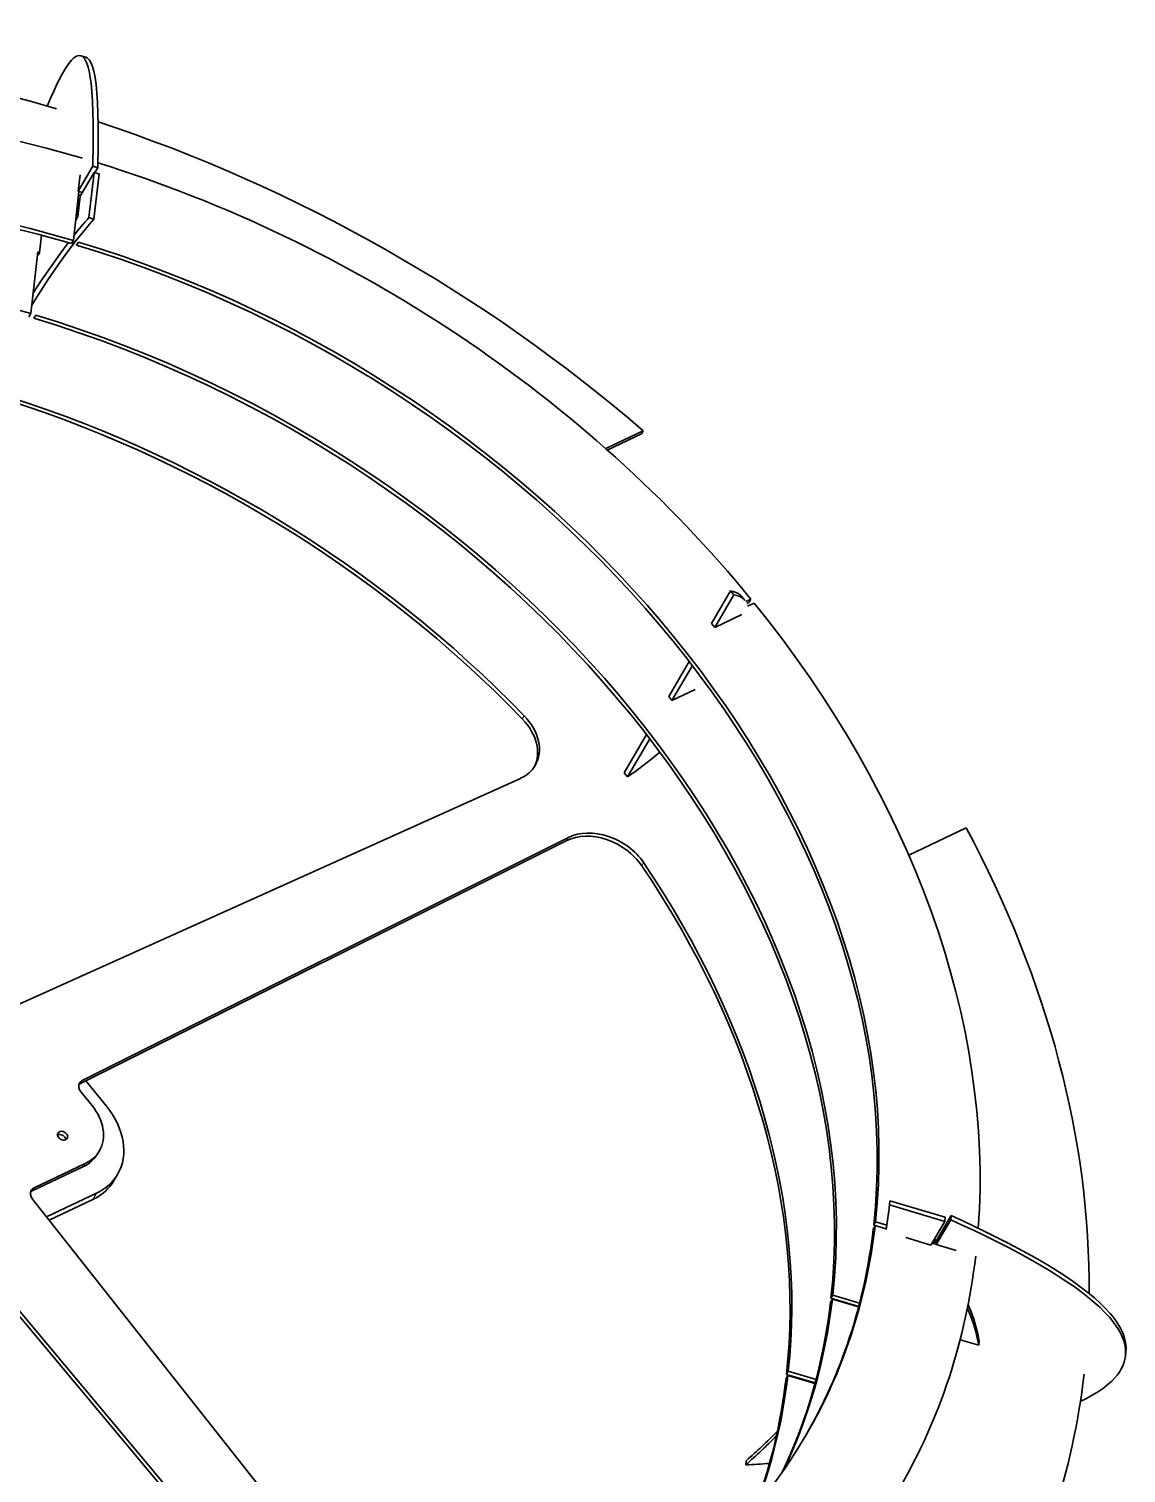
# Model space of a CAD drawing. Extents: x 95 to 1141, y 12 to 831.
# Drawn here: x 1002 to 1070.1, y 661 to 750.6 of the extents above; entities that cross this region are included whole.
import ezdxf

# ---------------------------------------------------------------- set-up
doc = ezdxf.new("R2010")
doc.units = 0

msp = doc.modelspace()

# ---------------------------------------------------------------- linework, layer by layer
at = {"color": 7, "lineweight": 35, "ltscale": 0.00815}
for p, q in [((1005.544, 748.817), (1005.232, 748.91)), ((1006.283, 741.951), (1005.971, 742.045)), ((1006.369, 741.578), (1006.056, 741.671)), ((1006.051, 738.771), (1005.739, 738.864))]:
    msp.add_line(p, q, dxfattribs=at)
at = {"color": 7, "lineweight": 35, "ltscale": 0.044715}
for p, q in [((1005.069, 740.5), (1005.971, 742.045)), ((1058.324, 675.133), (1059.225, 676.678)), ((1058.352, 675.389), (1059.254, 676.933))]:
    msp.add_line(p, q, dxfattribs=at)
at = {"color": 7, "lineweight": 35, "ltscale": 0.025685}
msp.add_line((1005.185, 741.521), (1005.069, 740.5), dxfattribs=at)
at = {"color": 7, "lineweight": 35, "ltscale": 0.042639}
for p, q in [((1006.056, 741.671), (1005.197, 740.198)), ((1058.857, 676.572), (1057.997, 675.099))]:
    msp.add_line(p, q, dxfattribs=at)
at = {"color": 7, "lineweight": 35, "ltscale": 0.07063}
for p, q in [((1005.739, 738.864), (1006.056, 741.671)), ((1006.051, 738.771), (1006.369, 741.578))]:
    msp.add_line(p, q, dxfattribs=at)
at = {"color": 7, "lineweight": 35, "ltscale": 0.008579}
msp.add_line((1006.11, 741.655), (1006.283, 741.951), dxfattribs=at)
at = {"color": 7, "lineweight": 35, "ltscale": 0.076642}
msp.add_line((1004.773, 737.439), (1005.118, 740.485), dxfattribs=at)
at = {"color": 7, "lineweight": 35, "ltscale": 0.006744}
msp.add_line((1005.328, 740.423), (1005.069, 740.5), dxfattribs=at)
at = {"color": 7, "lineweight": 35, "ltscale": 0.003349}
msp.add_line((1005.223, 740.244), (1005.095, 740.282), dxfattribs=at)
at = {"color": 7, "lineweight": 35, "ltscale": 0.032105}
for p, q in [((1004.94, 738.729), (1005.084, 740.005)), ((1005.197, 740.198), (1005.052, 738.922))]:
    msp.add_line(p, q, dxfattribs=at)
at = {"color": 7, "lineweight": 35, "ltscale": 0.00124}
msp.add_line((1005.084, 740.005), (1005.059, 739.962), dxfattribs=at)
at = {"color": 7, "lineweight": 35, "ltscale": 0.002295}
msp.add_line((1005.172, 739.979), (1005.084, 740.005), dxfattribs=at)
at = {"color": 7, "lineweight": 35, "ltscale": 0.003179}
msp.add_line((1005.215, 740.23), (1005.093, 740.266), dxfattribs=at)
at = {"color": 7, "lineweight": 35, "ltscale": 0.002163}
msp.add_line((1005.181, 740.064), (1005.138, 739.989), dxfattribs=at)
at = {"color": 7, "lineweight": 35, "ltscale": 0.00559}
for p, q in [((1005.052, 738.922), (1004.94, 738.729)), ((1002.663, 736.682), (1002.551, 736.488)), ((1040.026, 725.443), (1040.138, 725.636)), ((1006.273, 680.756), (1006.386, 680.949)), ((1054.415, 676.091), (1054.528, 676.284)), ((1054.444, 676.346), (1054.557, 676.539)), ((1058.193, 675.227), (1058.305, 675.42)), ((1051.767, 671.553), (1051.879, 671.746)), ((1051.795, 671.808), (1051.908, 672.001))]:
    msp.add_line(p, q, dxfattribs=at)
at = {"color": 7, "lineweight": 35, "ltscale": 0.027495}
msp.add_line((1002.787, 737.774), (1002.663, 736.682), dxfattribs=at)
at = {"color": 7, "lineweight": 35, "ltscale": 0.096321}
msp.add_line((1002.125, 732.902), (1002.558, 736.731), dxfattribs=at)
at = {"color": 7, "lineweight": 35, "ltscale": 0.002803}
msp.add_line((1002.665, 736.699), (1002.558, 736.731), dxfattribs=at)
at = {"color": 7, "lineweight": 35, "ltscale": 0.005588}
for p, q in [((1004.661, 737.246), (1004.773, 737.439)), ((1049.005, 666.822), (1049.118, 667.016))]:
    msp.add_line(p, q, dxfattribs=at)
at = {"color": 7, "lineweight": 35, "ltscale": 0.005589}
for p, q in [((1004.973, 737.153), (1005.086, 737.346)), ((1002.012, 732.709), (1002.125, 732.902)), ((1002.324, 732.616), (1002.437, 732.809))]:
    msp.add_line(p, q, dxfattribs=at)
at = {"color": 7, "lineweight": 35, "ltscale": 0.000687941}
msp.add_line((1002.559, 736.503), (1002.533, 736.511), dxfattribs=at)
at = {"color": 7, "lineweight": 35, "ltscale": 0.000429857}
msp.add_line((1002.551, 736.488), (1002.552, 736.505), dxfattribs=at)
at = {"color": 7, "lineweight": 35, "ltscale": 0.064413}
msp.add_line((1040.138, 725.636), (1037.811, 724.531), dxfattribs=at)
at = {"color": 7, "lineweight": 35, "ltscale": 0.058454}
msp.add_line((1040.026, 725.443), (1037.913, 724.441), dxfattribs=at)
at = {"color": 7, "lineweight": 35, "ltscale": 0.05869}
for p, q in [((1044.375, 713.679), (1045.559, 715.707)), ((1044.576, 713.433), (1045.76, 715.46))]:
    msp.add_line(p, q, dxfattribs=at)
at = {"color": 7, "lineweight": 35, "ltscale": 0.007941}
for p, q in [((1045.76, 715.46), (1045.559, 715.707)), ((1044.576, 713.433), (1044.375, 713.679)), ((1041.927, 708.895), (1041.727, 709.142))]:
    msp.add_line(p, q, dxfattribs=at)
at = {"color": 7, "lineweight": 35, "ltscale": 0.007943}
for p, q in [((1046.455, 715.101), (1046.254, 715.347)), ((1039.166, 704.165), (1038.965, 704.411))]:
    msp.add_line(p, q, dxfattribs=at)
at = {"color": 7, "lineweight": 35, "ltscale": 0.008969}
msp.add_line((1046.829, 715.185), (1046.505, 715.032), dxfattribs=at)
at = {"color": 7, "lineweight": 35, "ltscale": 0.005591}
for p, q in [((1046.716, 714.992), (1046.829, 715.185)), ((1049.034, 667.078), (1049.147, 667.271))]:
    msp.add_line(p, q, dxfattribs=at)
at = {"color": 7, "lineweight": 35, "ltscale": 0.004176}
msp.add_line((1046.716, 714.992), (1046.565, 714.921), dxfattribs=at)
at = {"color": 7, "lineweight": 35, "ltscale": 0.011249}
msp.add_line((1047.029, 714.939), (1046.623, 714.746), dxfattribs=at)
at = {"color": 7, "lineweight": 35, "ltscale": 0.046742}
msp.add_line((1046.265, 714.235), (1044.576, 713.433), dxfattribs=at)
at = {"color": 7, "lineweight": 35, "ltscale": 0.062886}
msp.add_line((1042.995, 711.314), (1041.727, 709.142), dxfattribs=at)
at = {"color": 7, "lineweight": 35, "ltscale": 0.06266}
msp.add_line((1043.191, 711.06), (1041.927, 708.895), dxfattribs=at)
at = {"color": 7, "lineweight": 35, "ltscale": 0.040064}
msp.add_line((1043.375, 709.583), (1041.927, 708.895), dxfattribs=at)
at = {"color": 7, "lineweight": 13, "ltscale": 0.00559}
for p, q in [((1032.636, 707.756), (1032.749, 707.949)), ((1035.395, 700.206), (1035.507, 700.399)), ((1040.052, 698.641), (1040.165, 698.834)), ((1005.399, 679.973), (1005.512, 680.166))]:
    msp.add_line(p, q, dxfattribs=at)
at = {"color": 7, "lineweight": 35, "ltscale": 0.068488}
msp.add_line((1040.346, 706.777), (1038.965, 704.411), dxfattribs=at)
at = {"color": 7, "lineweight": 35, "ltscale": 0.068261}
msp.add_line((1040.542, 706.523), (1039.166, 704.165), dxfattribs=at)
at = {"color": 7, "lineweight": 35}
for p, q in [((1001.451, 690.076), (1032.524, 704.066)), ((1005.211, 685.123), (1035.395, 700.206)), ((1005.323, 685.316), (1035.507, 700.399)), ((1002.246, 677.944), (1026.903, 646.736)), ((997.389, 675.499), (1022.26, 645.801)), ((997.501, 675.693), (1022.503, 645.839))]:
    msp.add_line(p, q, dxfattribs=at)
at = {"color": 7, "lineweight": 35, "ltscale": 0.098498}
msp.add_line((1060.185, 700.996), (1056.626, 699.307), dxfattribs=at)
at = {"color": 7, "lineweight": 13, "ltscale": 0.005588}
msp.add_line((1005.211, 685.123), (1005.323, 685.316), dxfattribs=at)
at = {"color": 7, "lineweight": 35, "ltscale": 0.050357}
msp.add_line((1006.82, 683.73), (1005.549, 685.292), dxfattribs=at)
at = {"color": 7, "lineweight": 35, "ltscale": 0.026549}
msp.add_line((1005.25, 684.599), (1005.92, 683.775), dxfattribs=at)
at = {"color": 7, "lineweight": 35, "ltscale": 0.08793}
msp.add_line((1002.222, 678.464), (1005.399, 679.973), dxfattribs=at)
at = {"color": 7, "lineweight": 35, "ltscale": 0.087929}
msp.add_line((1002.335, 678.658), (1005.512, 680.166), dxfattribs=at)
at = {"color": 7, "lineweight": 35, "ltscale": 0.011178}
msp.add_line((1007.519, 679.491), (1007.293, 679.105), dxfattribs=at)
at = {"color": 7, "lineweight": 13, "ltscale": 0.005589}
msp.add_line((1002.222, 678.464), (1002.335, 678.658), dxfattribs=at)
at = {"color": 7, "lineweight": 35, "ltscale": 0.085637}
msp.add_line((1006.207, 678.316), (1003.113, 676.847), dxfattribs=at)
at = {"color": 7, "lineweight": 35, "ltscale": 0.07496}
msp.add_line((1005.982, 677.93), (1003.273, 676.644), dxfattribs=at)
at = {"color": 7, "lineweight": 13, "ltscale": 0.011178}
msp.add_line((1006.207, 678.316), (1005.982, 677.93), dxfattribs=at)
at = {"color": 7, "lineweight": 35, "ltscale": 0.00642}
for p, q in [((1055.421, 677.598), (1055.449, 677.853)), ((1059.225, 676.678), (1059.254, 676.933)), ((1058.324, 675.133), (1058.352, 675.389)), ((1070.071, 668.216), (1070.1, 668.471))]:
    msp.add_line(p, q, dxfattribs=at)
at = {"color": 7, "lineweight": 35, "ltscale": 0.089647}
for p, q in [((1055.421, 677.598), (1058.857, 676.572)), ((1055.449, 677.853), (1058.885, 676.827))]:
    msp.add_line(p, q, dxfattribs=at)
at = {"color": 7, "lineweight": 35, "ltscale": 0.006422}
for p, q in [((1058.857, 676.572), (1058.885, 676.827)), ((1058.305, 675.42), (1058.276, 675.164)), ((1060.971, 668.883), (1061, 669.138)), ((1046.503, 661.466), (1046.532, 661.721))]:
    msp.add_line(p, q, dxfattribs=at)
at = {"color": 7, "lineweight": 35, "ltscale": 0.020307}
msp.add_line((1054.444, 676.346), (1055.223, 676.113), dxfattribs=at)
at = {"color": 7, "lineweight": 35, "ltscale": 0.018307}
msp.add_line((1054.557, 676.539), (1055.259, 676.329), dxfattribs=at)
at = {"color": 7, "lineweight": 35, "ltscale": 0.04075}
msp.add_line((1057.997, 675.099), (1056.435, 675.565), dxfattribs=at)
at = {"color": 7, "lineweight": 35, "ltscale": 0.005366}
msp.add_line((1058.071, 675.226), (1058.276, 675.164), dxfattribs=at)
at = {"color": 7, "lineweight": 35, "ltscale": 0.002695}
msp.add_line((1058.089, 675.258), (1058.193, 675.227), dxfattribs=at)
at = {"color": 7, "lineweight": 35, "ltscale": 0.000902851}
msp.add_line((1058.193, 675.227), (1058.189, 675.191), dxfattribs=at)
at = {"color": 7, "lineweight": 35, "ltscale": 0.002694}
msp.add_line((1058.202, 675.451), (1058.305, 675.42), dxfattribs=at)
at = {"color": 7, "lineweight": 35, "ltscale": 0.032597}
msp.add_line((1059.573, 674.76), (1058.324, 675.133), dxfattribs=at)
at = {"color": 7, "lineweight": 35, "ltscale": 0.044843}
for p, q in [((1051.795, 671.808), (1053.514, 671.295)), ((1049.147, 667.271), (1050.865, 666.758))]:
    msp.add_line(p, q, dxfattribs=at)
at = {"color": 7, "lineweight": 35, "ltscale": 0.042419}
msp.add_line((1053.505, 671.261), (1051.879, 671.746), dxfattribs=at)
at = {"color": 7, "lineweight": 35, "ltscale": 0.043323}
msp.add_line((1051.908, 672.001), (1053.569, 671.506), dxfattribs=at)
at = {"color": 7, "lineweight": 35, "ltscale": 0.030209}
msp.add_line((1060.971, 668.883), (1059.813, 669.229), dxfattribs=at)
at = {"color": 7, "lineweight": 35, "ltscale": 0.046327}
msp.add_line((1049.034, 667.078), (1050.81, 666.548), dxfattribs=at)
at = {"color": 7, "lineweight": 35, "ltscale": 0.043897}
msp.add_line((1050.8, 666.513), (1049.118, 667.016), dxfattribs=at)
at = {"color": 7, "lineweight": 35}
for points in [[(1005.232, 748.91), (1005.147, 748.923), (1005.057, 748.911), (1004.964, 748.875), (1004.867, 748.816), (1004.766, 748.734), (1004.661, 748.629), (1004.58, 748.536), (1004.497, 748.43), (1004.402, 748.298), (1004.304, 748.151), (1004.103, 747.814), (1003.892, 747.421), (1003.735, 747.103), (1003.574, 746.76), (1003.396, 746.363), (1003.151, 745.785)], [(1005.971, 742.045), (1006.001, 743.445), (1006.005, 744.085), (1006.002, 744.684), (1005.988, 745.421), (1005.961, 746.087), (1005.921, 746.682), (1005.869, 747.206), (1005.804, 747.659), (1005.767, 747.859), (1005.727, 748.042), (1005.688, 748.191), (1005.647, 748.327), (1005.589, 748.485), (1005.526, 748.619), (1005.459, 748.728), (1005.387, 748.813), (1005.312, 748.874), (1005.232, 748.91)], [(1006.283, 741.951), (1006.313, 743.352), (1006.318, 743.991), (1006.315, 744.591), (1006.3, 745.328), (1006.273, 745.994), (1006.233, 746.589), (1006.181, 747.113), (1006.116, 747.566), (1006.079, 747.766), (1006.039, 747.949), (1006.001, 748.098), (1005.96, 748.233), (1005.901, 748.392), (1005.838, 748.526), (1005.771, 748.635), (1005.7, 748.72), (1005.624, 748.78), (1005.544, 748.817)], [(1006.051, 738.771), (1005.774, 738.453), (1005.496, 738.123), (1005.213, 737.778), (1004.928, 737.419), (1004.357, 736.666), (1003.779, 735.862), (1003.194, 735.006), (1002.603, 734.098), (1002.185, 733.432)], [(1004.457, 737.306), (1003.924, 736.594), (1003.385, 735.838), (1002.841, 735.037), (1002.266, 734.153)], [(1046.254, 715.347), (1046.156, 715.449), (1046.037, 715.536), (1045.897, 715.608), (1045.738, 715.665), (1045.559, 715.707)], [(1046.455, 715.101), (1046.356, 715.203), (1046.237, 715.289), (1046.098, 715.361), (1045.939, 715.418), (1045.76, 715.46)], [(1041.168, 705.693), (1040.705, 705.305), (1040.216, 704.921), (1039.703, 704.541), (1039.166, 704.165)], [(1059.225, 676.678), (1059.944, 676.348), (1060.637, 676.022), (1061.282, 675.712), (1061.904, 675.405), (1062.81, 674.944), (1063.661, 674.491), (1064.458, 674.047), (1065.202, 673.611), (1065.592, 673.373), (1065.965, 673.138), (1066.437, 672.828), (1066.879, 672.523), (1067.292, 672.222), (1067.722, 671.89), (1068.115, 671.564), (1068.472, 671.244), (1068.792, 670.929), (1069.093, 670.601), (1069.229, 670.439), (1069.354, 670.279), (1069.505, 670.068), (1069.638, 669.86), (1069.754, 669.656), (1069.874, 669.404), (1069.966, 669.157), (1070.032, 668.915), (1070.071, 668.677), (1070.084, 668.444), (1070.071, 668.216)], [(1059.254, 676.933), (1059.973, 676.603), (1060.666, 676.278), (1061.311, 675.967), (1061.933, 675.66), (1062.838, 675.199), (1063.69, 674.746), (1064.487, 674.302), (1065.231, 673.867), (1065.621, 673.628), (1065.994, 673.393), (1066.466, 673.083), (1066.908, 672.778), (1067.321, 672.478), (1067.751, 672.145), (1068.144, 671.819), (1068.501, 671.499), (1068.821, 671.185), (1069.122, 670.856), (1069.257, 670.694), (1069.383, 670.534), (1069.534, 670.323), (1069.667, 670.116), (1069.783, 669.911), (1069.902, 669.659), (1069.995, 669.412), (1070.061, 669.17), (1070.1, 668.932), (1070.113, 668.699), (1070.1, 668.471)], [(1060.304, 671.396), (1060.491, 670.952), (1060.654, 670.504), (1060.793, 670.053), (1060.908, 669.597), (1061, 669.138)], [(1060.26, 671.174), (1060.451, 670.724), (1060.618, 670.27), (1060.76, 669.811), (1060.877, 669.349), (1060.971, 668.883)], [(1070.071, 668.216), (1070.041, 668.028), (1069.993, 667.844), (1069.928, 667.663), (1069.847, 667.486), (1069.785, 667.372), (1069.716, 667.26), (1069.637, 667.143), (1069.549, 667.028), (1069.392, 666.844), (1069.217, 666.664), (1069.023, 666.488), (1068.867, 666.359), (1068.702, 666.233), (1068.525, 666.107), (1068.339, 665.983), (1068.006, 665.78), (1067.649, 665.582), (1067.27, 665.391)]]:
    msp.add_lwpolyline(points, dxfattribs=at)
for centre, radius, start, end in [((1026.011, 720.897), 27.088, 138.44949, 141.50574), ((1033.52, 679.563), 21.989, 353.54939, 354.87219), ((1033.938, 679.771), 21.597, 350.15341, 353.20986), ((1023.778, 687.468), 34.533, 311.15258, 315.4847), ((1023.839, 687.689), 34.486, 311.15038, 315.57051), ((1045.815, 684.24), 22.784, 271.73131, 275.44496)]:
    msp.add_arc(centre, radius, start, end, dxfattribs=at)
for centre, major_axis, start_param, end_param in [((997.23, 688.193), (64.772, -37.811), 1.887257, 2.588842), ((999.878, 692.731), (56.135, -32.769), 1.889821, 2.280389), ((997.23, 688.193), (64.772, -37.811), 1.325952, 1.850365), ((999.878, 692.731), (56.135, -32.769), 1.104423, 1.874364), ((999.766, 692.538), (50.378, -29.408), 1.890114, 2.280439), ((999.878, 692.731), (50.378, -29.408), 1.890114, 2.280439), ((997.23, 688.194), (50.378, -29.408), 1.890114, 3.080821), ((999.766, 692.538), (50.378, -29.408), 0.319318, 1.8844), ((999.878, 692.731), (50.378, -29.408), 0.319318, 1.8844), ((997.117, 688.001), (50.378, -29.408), 0.319306, 1.8844), ((997.23, 688.194), (50.378, -29.408), 0.319306, 1.8844), ((994.355, 683.27), (50.378, -29.408), 1.207753, 1.8844), ((994.468, 683.463), (50.378, -29.408), 1.207753, 1.8844), ((999.878, 692.731), (56.135, -32.769), 0.348453, 1.099295), ((1030.449, 706.357), (2.879, -1.68), 0.045066, 1.207753), ((1030.561, 706.55), (2.879, -1.68), 0.000013, 1.207753), ((1030.561, 706.55), (2.879, -1.68), 5.796794, 6.283198), ((997.23, 688.193), (64.772, -37.811), 0.400388, 0.877766), ((1037.441, 697.762), (2.879, -1.68), 0.995965, 2.690108), ((1037.554, 697.956), (2.879, -1.68), 0.995965, 2.690108), ((994.355, 683.27), (50.378, -29.408), 0.319318, 0.995965), ((994.468, 683.463), (50.378, -29.408), 0.319318, 0.995965), ((1005.733, 684.828), (0.576, -0.336), 3.141638, 4.243451), ((1005.62, 684.635), (0.576, -0.336), 2.690108, 2.913065), ((1005.733, 684.828), (0.576, -0.336), 2.690108, 3.141638), ((1003.507, 682.63), (2.879, -1.68), 0.000043, 1.101859), ((1003.2, 682.012), (-4.318, 2.521), 3.141635, 4.243451), ((1004.109, 681.89), (0.288, -0.168), 3.141633, 6.283226), ((1004.109, 681.89), (0.288, -0.168), 1.887257, 3.141633), ((1004.109, 681.89), (0.288, -0.168), 0.00004, 1.887257), ((1003.996, 681.697), (0.288, -0.168), 1.887257, 2.672484), ((1003.996, 681.697), (0.288, -0.168), 0.468294, 1.887257), ((1003.395, 682.437), (2.879, -1.68), 5.814248, 6.283228), ((1003.507, 682.63), (2.879, -1.68), 5.814248, 6.283228), ((1003.2, 682.012), (-4.318, 2.521), 2.672655, 3.141635), ((1002.735, 678.165), (0.576, -0.336), 3.141629, 4.225998), ((1002.623, 677.972), (0.576, -0.336), 2.672655, 2.913773), ((1002.735, 678.165), (0.576, -0.336), 2.672655, 3.141629), ((1002.975, 681.626), (-4.318, 2.521), 2.672655, 3.141635), ((999.766, 692.538), (50.378, -29.408), 0.002585, 0.313603), ((999.878, 692.731), (50.378, -29.408), 6.28314, 6.596789), ((999.878, 692.731), (56.135, -32.769), 6.283178, 6.597082), ((997.117, 688), (50.378, -29.408), 0.063377, 0.313616), ((997.23, 688.193), (50.378, -29.408), 0.060788, 0.313616), ((994.355, 683.27), (50.378, -29.408), 0.126936, 0.313603), ((994.468, 683.463), (50.378, -29.408), 0.124332, 0.313603), ((997.23, 688.193), (64.772, -37.811), 6.283178, 6.597424), ((999.878, 692.731), (50.378, -29.408), 5.421066, 6.28314)]:
    msp.add_ellipse(centre, major_axis=major_axis, ratio=0.741704, start_param=start_param, end_param=end_param, dxfattribs=at)

doc.saveas('drawing.dxf')
